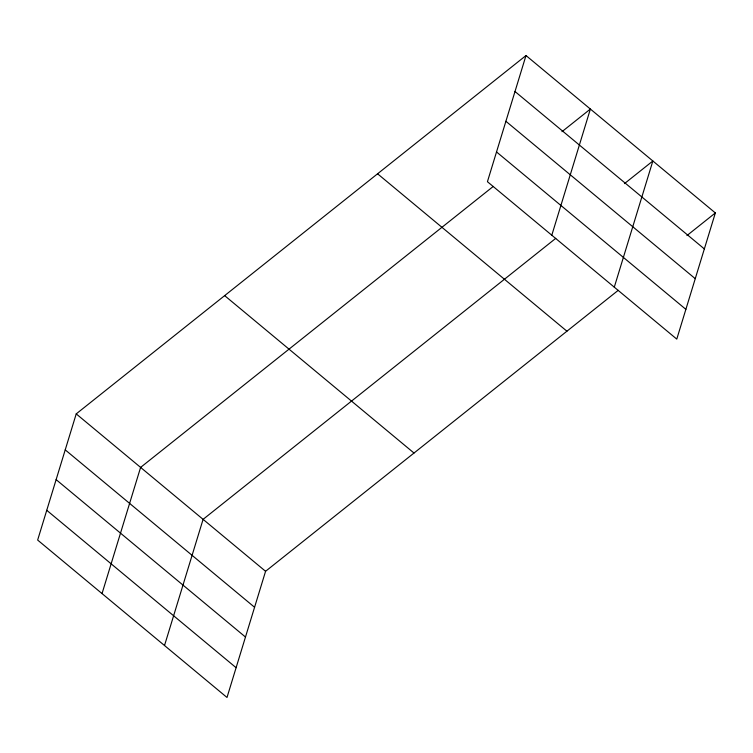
<?xml version="1.0" encoding="UTF-8"?>
<svg xmlns="http://www.w3.org/2000/svg" width="753" height="753" viewBox="0 0 753 753"><rect width="100%" height="100%" fill="white"/><g stroke="black" fill="none" stroke-linecap="round" stroke-linejoin="round"><path stroke-width="1.13" d="M525.999 55.534L487.426 181.708L676.778 339.114L715.35 212.939L525.999 55.534L76.222 413.886L37.65 540.061L227.001 697.466L265.574 571.292L618.232 290.319M102.032 593.58L140.604 467.406L493.262 186.424M164.512 645.528L203.094 519.354L555.742 238.372M551.798 235.218L590.38 109.053L561.973 131.681M614.288 287.166L652.86 160.991L624.463 183.619M686.943 235.567L715.35 212.939M514.996 91.508L704.347 248.914M505.894 121.28L695.254 278.676M496.519 151.937L685.87 309.342M377.573 173.792L566.924 331.198M224.648 295.628L413.999 453.033M76.222 413.886L265.574 571.292M65.229 449.87L254.58 607.276M56.127 479.633L245.478 637.038M46.752 510.299L236.103 667.704"/></g></svg>
